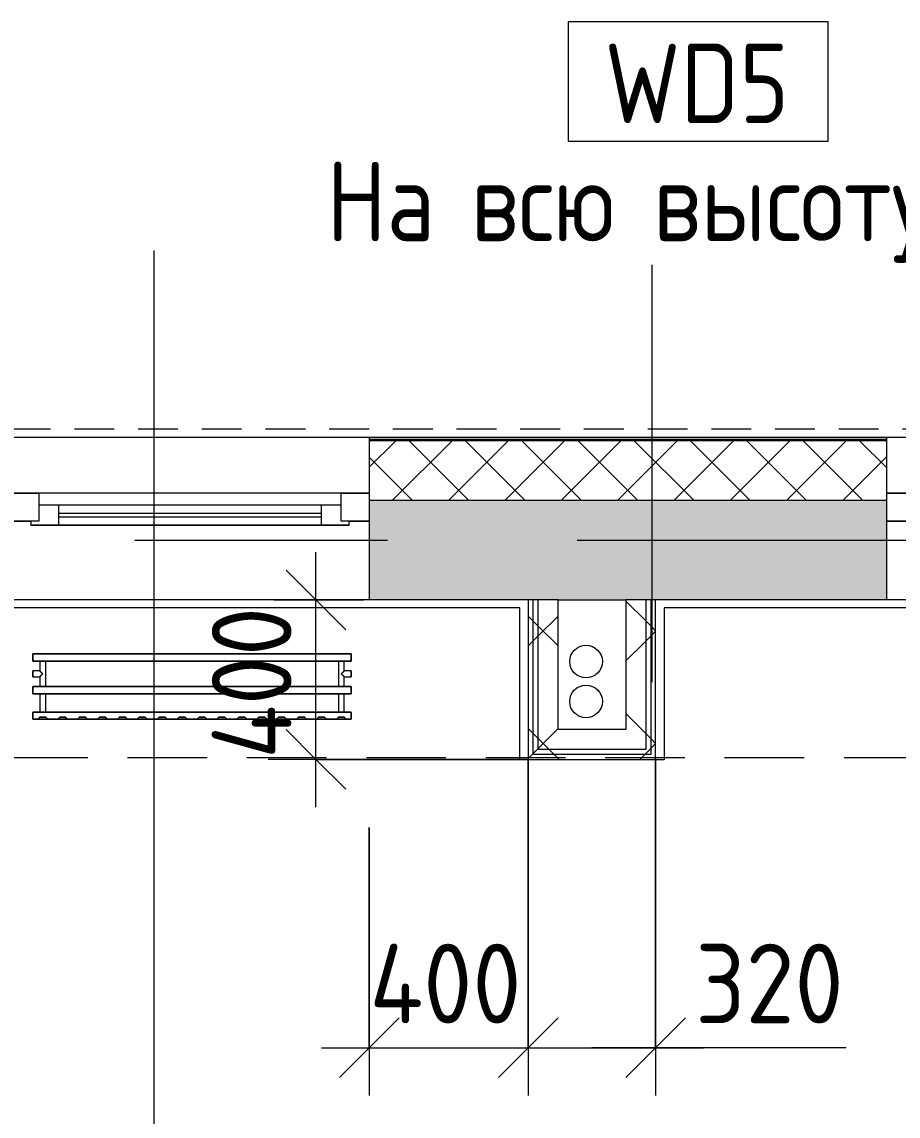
# Model space of a CAD drawing. Header units: millimetres. Extents: x 81037 to 284518, y -8553 to 29000.
# Drawn here: x 106878 to 109079, y 19853 to 22603 of the extents above; entities that cross this region are included whole.
import ezdxf

# ---------------------------------------------------------------- set-up
doc = ezdxf.new("R2010")
doc.units = ezdxf.units.MM
for name, pattern in [('200_ШТРИХ__ш1_п0_6_', [160, 100, -60]), ('ADSK_Штрих_ш2 п1', [300, 200, -100]), ('Осевая', [3175, 635, -476.25, 1587.5, -476.25])]:
    doc.linetypes.add(name, pattern=pattern)
for name, color, linetype, lineweight in [('A-ANNO-DIMS', 7, 'Continuous', 9), ('A-ANNO-DIMS-100', 7, 'Continuous', 9), ('A-DETL', 7, 'Continuous', 9), ('A-DETL-1', 7, 'ADSK_Штрих_ш2 п1', 9), ('A-DETL-MBND-1', 7, '200_ШТРИХ__ш1_п0_6_', 9), ('A-GLAZ', 7, 'Continuous', 9), ('A-WALL', 7, 'Continuous', 9), ('A-WALL-1', 7, 'Continuous', 13), ('A-WALL-IDEN', 7, 'Continuous', 9), ('I-WALL', 7, 'Continuous', 9), ('Оси', 7, 'Continuous', 9), ('Оси-2', 7, 'Осевая', 9)]:
    doc.layers.add(name, color=color, linetype=linetype, lineweight=lineweight)
for name, color, linetype, lineweight, true_color in [('A-FLOR-1', 7, 'Continuous', 9, 0xaaaaaa), ('A-WALL-2', 7, 'Continuous', 13, 0x008040), ('I-WALL-2', 7, 'Continuous', 9, 0x008040), ('M-EQPM-1', 7, 'Continuous', 9, 0xaaaaaa)]:
    doc.layers.add(name, color=color, linetype=linetype, lineweight=lineweight, true_color=true_color)
doc.styles.add('GOST Common_1', font='GOST_Common.ttf', dxfattribs={"width": 0.9, "height": 200})
doc.styles.add('ISOCPEUR_1', font='isocpeur.ttf', dxfattribs={"width": 0.9, "height": 200})
doc.dimstyles.new('ISO-2_0_0_9К_Средний_округл2', dxfattribs={"dimscale": 304.8, "dimtxt": 199.196235, "dimasz": 0.492126, "dimexe": 0.393701, "dimexo": 0, "dimgap": 0, "dimtad": 1, "dimdec": 0, "dimrnd": 10, "dimzin": 0, "dimdsep": 46, "dimtxsty": 'ISOCPEUR_1', "dimblk1": 'OBLIQUE', "dimblk2": 'OBLIQUE', "dimsah": 1, "dimcen": 0.09, "dimdle": 0.393701, "dimazin": 0, "dimtfac": 1, "dimtdec": 4, "dimtix": 1, "dimtmove": 0, "dimatfit": 3, "dimfxl": 1, "dimtvp": 1, "dimtolj": 1, "dimtzin": 0, "dimarcsym": 2})
doc.dimstyles.new('ISO-2_0_0_9К_Средний_округл2_1', dxfattribs={"dimscale": 304.8, "dimtxt": 199.196235, "dimasz": 0.492126, "dimexe": 0.393701, "dimexo": 0, "dimgap": 0, "dimtad": 1, "dimdec": 0, "dimrnd": 10, "dimzin": 0, "dimdsep": 46, "dimtxsty": 'ISOCPEUR_1', "dimblk1": 'OBLIQUE', "dimblk2": 'OBLIQUE', "dimsah": 1, "dimcen": 0.09, "dimdle": 0.393701, "dimazin": 0, "dimtfac": 1, "dimtdec": 4, "dimtix": 1, "dimtmove": 1, "dimatfit": 3, "dimfxl": 1, "dimtvp": 1, "dimtolj": 1, "dimtzin": 0, "dimarcsym": 2})
pattern_1 = [(45, (0, 0), (-141.42136, 141.42136), []), (135, (0, 0), (-141.42136, -141.42136), [])]

# ---------------------------------------------------------------- blocks, each defined once
blk = doc.blocks.new('120_Окно_СКБ_1Ст - 120_Окно_СКБ_1Ст 900х2500_h_ с форточкой-22877787-План монтажа стен и перегородок 2 этажа в осях 23_33')
at = {"layer": 'A-GLAZ'}
for p, q in [((-450, -127), (-450, -57)), ((-450, -57), (-380, -57)), ((450, -57), (-450, -57)), ((-380, -57), (-380, -127)), ((380, -127), (380, -57)), ((380, -57), (450, -57)), ((450, -57), (450, -127)), ((380, -87), (-380, -87)), ((-380, -87), (-380, -127)), ((-330, -137), (-330, -87)), ((-330, -107), (330, -107)), ((330, -137), (330, -87)), ((380, -127), (380, -87)), ((-380, -127), (-450, -127)), ((-450, -127), (-400, -127)), ((-380, -127), (-400, -127)), ((-400, -127), (-400, -137)), ((-400, -137), (400, -137)), ((400, -137), (-400, -137)), ((330, -117), (-330, -117)), ((450, -127), (380, -127)), ((400, -127), (380, -127)), ((400, -127), (450, -127)), ((400, -137), (400, -127))]:
    blk.add_line(p, q, dxfattribs=at)
blk = doc.blocks.new('radiator_prado_classic_z_tip_30_po exemplyaru - Classic Z Тип 30-300-V19-План монтажа стен и перегородок 2 этажа в осях 23_33')
at = {"layer": 'M-EQPM-1'}
for p, q in [((0, 228), (0, 210)), ((800, 228), (0, 228)), ((0, 210), (0, 228)), ((0, 228), (12.5, 228)), ((12.5, 228), (37.5, 228)), ((37.5, 228), (12.5, 228)), ((12.5, 228), (37.5, 228)), ((12.5, 228), (17.5, 223)), ((12.5, 228), (17.5, 223)), ((32.5, 223), (17.5, 223)), ((17.5, 223), (32.5, 223)), ((32.5, 223), (37.5, 228)), ((37.5, 228), (32.5, 223)), ((37.5, 228), (62.5, 228)), ((62.5, 228), (87.5, 228)), ((87.5, 228), (62.5, 228)), ((62.5, 228), (87.5, 228)), ((62.5, 228), (67.5, 223)), ((62.5, 228), (67.5, 223)), ((82.5, 223), (67.5, 223)), ((67.5, 223), (82.5, 223)), ((82.5, 223), (87.5, 228)), ((87.5, 228), (82.5, 223)), ((87.5, 228), (112.5, 228)), ((112.5, 228), (137.5, 228)), ((137.5, 228), (112.5, 228)), ((112.5, 228), (137.5, 228)), ((112.5, 228), (117.5, 223)), ((112.5, 228), (117.5, 223)), ((132.5, 223), (117.5, 223)), ((117.5, 223), (132.5, 223)), ((132.5, 223), (137.5, 228)), ((137.5, 228), (132.5, 223)), ((137.5, 228), (162.5, 228)), ((162.5, 228), (187.5, 228)), ((187.5, 228), (162.5, 228)), ((162.5, 228), (187.5, 228)), ((162.5, 228), (167.5, 223)), ((162.5, 228), (167.5, 223)), ((182.5, 223), (167.5, 223)), ((167.5, 223), (182.5, 223)), ((182.5, 223), (187.5, 228)), ((187.5, 228), (182.5, 223)), ((187.5, 228), (212.5, 228)), ((212.5, 228), (237.5, 228)), ((237.5, 228), (212.5, 228)), ((212.5, 228), (237.5, 228)), ((212.5, 228), (217.5, 223)), ((212.5, 228), (217.5, 223)), ((232.5, 223), (217.5, 223)), ((217.5, 223), (232.5, 223)), ((232.5, 223), (237.5, 228)), ((237.5, 228), (232.5, 223)), ((237.5, 228), (262.5, 228)), ((262.5, 228), (287.5, 228)), ((287.5, 228), (262.5, 228)), ((262.5, 228), (287.5, 228)), ((262.5, 228), (267.5, 223)), ((262.5, 228), (267.5, 223)), ((282.5, 223), (267.5, 223)), ((267.5, 223), (282.5, 223)), ((282.5, 223), (287.5, 228)), ((287.5, 228), (282.5, 223)), ((287.5, 228), (312.5, 228)), ((312.5, 228), (337.5, 228)), ((337.5, 228), (312.5, 228)), ((312.5, 228), (337.5, 228)), ((312.5, 228), (317.5, 223)), ((312.5, 228), (317.5, 223)), ((332.5, 223), (317.5, 223)), ((317.5, 223), (332.5, 223)), ((332.5, 223), (337.5, 228)), ((337.5, 228), (332.5, 223)), ((337.5, 228), (362.5, 228)), ((362.5, 228), (387.5, 228)), ((387.5, 228), (362.5, 228)), ((362.5, 228), (387.5, 228)), ((362.5, 228), (367.5, 223)), ((362.5, 228), (367.5, 223)), ((382.5, 223), (367.5, 223)), ((367.5, 223), (382.5, 223)), ((382.5, 223), (387.5, 228)), ((387.5, 228), (382.5, 223)), ((387.5, 228), (412.5, 228)), ((412.5, 228), (437.5, 228)), ((437.5, 228), (412.5, 228)), ((412.5, 228), (437.5, 228)), ((412.5, 228), (417.5, 223)), ((412.5, 228), (417.5, 223)), ((432.5, 223), (417.5, 223)), ((417.5, 223), (432.5, 223)), ((432.5, 223), (437.5, 228)), ((437.5, 228), (432.5, 223)), ((437.5, 228), (462.5, 228)), ((462.5, 228), (487.5, 228)), ((487.5, 228), (462.5, 228)), ((462.5, 228), (487.5, 228)), ((462.5, 228), (467.5, 223)), ((462.5, 228), (467.5, 223)), ((482.5, 223), (467.5, 223)), ((467.5, 223), (482.5, 223)), ((482.5, 223), (487.5, 228)), ((487.5, 228), (482.5, 223)), ((487.5, 228), (512.5, 228)), ((512.5, 228), (537.5, 228)), ((537.5, 228), (512.5, 228)), ((512.5, 228), (537.5, 228)), ((512.5, 228), (517.5, 223)), ((512.5, 228), (517.5, 223)), ((532.5, 223), (517.5, 223)), ((517.5, 223), (532.5, 223)), ((532.5, 223), (537.5, 228)), ((537.5, 228), (532.5, 223)), ((537.5, 228), (562.5, 228)), ((562.5, 228), (587.5, 228)), ((587.5, 228), (562.5, 228)), ((562.5, 228), (587.5, 228)), ((562.5, 228), (567.5, 223)), ((562.5, 228), (567.5, 223)), ((582.5, 223), (567.5, 223)), ((567.5, 223), (582.5, 223)), ((582.5, 223), (587.5, 228)), ((587.5, 228), (582.5, 223)), ((587.5, 228), (612.5, 228)), ((612.5, 228), (637.5, 228)), ((637.5, 228), (612.5, 228)), ((612.5, 228), (637.5, 228)), ((612.5, 228), (617.5, 223)), ((612.5, 228), (617.5, 223)), ((632.5, 223), (617.5, 223)), ((617.5, 223), (632.5, 223)), ((632.5, 223), (637.5, 228)), ((637.5, 228), (632.5, 223)), ((637.5, 228), (662.5, 228)), ((662.5, 228), (687.5, 228)), ((687.5, 228), (662.5, 228)), ((662.5, 228), (687.5, 228)), ((662.5, 228), (667.5, 223)), ((662.5, 228), (667.5, 223)), ((682.5, 223), (667.5, 223)), ((667.5, 223), (682.5, 223)), ((682.5, 223), (687.5, 228)), ((687.5, 228), (682.5, 223)), ((687.5, 228), (712.5, 228)), ((712.5, 228), (737.5, 228)), ((737.5, 228), (712.5, 228)), ((712.5, 228), (737.5, 228)), ((712.5, 228), (717.5, 223)), ((712.5, 228), (717.5, 223)), ((732.5, 223), (717.5, 223)), ((717.5, 223), (732.5, 223)), ((732.5, 223), (737.5, 228)), ((737.5, 228), (732.5, 223)), ((737.5, 228), (762.5, 228)), ((762.5, 228), (787.5, 228)), ((787.5, 228), (762.5, 228)), ((762.5, 228), (787.5, 228)), ((762.5, 228), (767.5, 223)), ((762.5, 228), (767.5, 223)), ((782.5, 223), (767.5, 223)), ((767.5, 223), (782.5, 223)), ((782.5, 223), (787.5, 228)), ((787.5, 228), (782.5, 223)), ((787.5, 228), (800, 228)), ((800, 210), (800, 228)), ((800, 228), (800, 210)), ((0, 210), (800, 210)), ((17.5, 210), (0, 210)), ((17.5, 210), (17.5, 164)), ((17.5, 210), (17.5, 164)), ((32.5, 210), (17.5, 210)), ((17.5, 210), (17.8, 210)), ((32.5, 210), (17.5, 210)), ((17.5, 210), (21.2, 210)), ((17.8, 210), (19.7, 210)), ((31.5, 210), (18.5, 210)), ((19.7, 210), (30.3, 210)), ((21.2, 210), (32.5, 210)), ((30.3, 210), (32.5, 210)), ((32.5, 164), (32.5, 210)), ((32.5, 164), (32.5, 210)), ((767.5, 210), (32.5, 210)), ((767.5, 210), (767.5, 164)), ((767.5, 210), (767.5, 164)), ((778.7, 210), (767.5, 210)), ((767.5, 210), (782.5, 210)), ((782.5, 210), (767.5, 210)), ((767.5, 210), (771.2, 210)), ((781.5, 210), (768.5, 210)), ((771.2, 210), (773.1, 210)), ((773.1, 210), (775, 210)), ((775, 210), (776.9, 210)), ((776.9, 210), (778.7, 210)), ((782.5, 210), (778.7, 210)), ((778.7, 210), (780.3, 210)), ((780.3, 210), (781.5, 210)), ((781.5, 210), (782.5, 210)), ((782.5, 164), (782.5, 210)), ((782.5, 164), (782.5, 210)), ((800, 210), (782.5, 210)), ((800, 164), (0, 164)), ((0, 164), (0, 146)), ((0, 146), (0, 164)), ((0, 164), (17.5, 164)), ((0, 146), (800, 146)), ((17.5, 146), (0, 146)), ((32.5, 164), (17.5, 164)), ((17.5, 164), (28.7, 164)), ((32.5, 164), (17.5, 164)), ((17.5, 164), (32.5, 164)), ((17.5, 146), (17.5, 121.5)), ((17.5, 146), (17.5, 121.5)), ((17.5, 146), (32.5, 146)), ((18.5, 146), (17.5, 146)), ((17.5, 146), (28.7, 146)), ((32.5, 146), (17.5, 146)), ((18.5, 164), (31.5, 164)), ((19.7, 146), (18.5, 146)), ((31.5, 146), (18.5, 146)), ((21.2, 146), (19.7, 146)), ((23.1, 146), (21.2, 146)), ((32.5, 146), (23.1, 146)), ((28.7, 164), (32.5, 164)), ((28.7, 146), (32.5, 146)), ((32.5, 164), (767, 164)), ((32.5, 82), (32.5, 146)), ((32.5, 82), (32.5, 146)), ((767, 146), (32.5, 146)), ((780.3, 164), (767.5, 164)), ((767.5, 164), (782.5, 164)), ((782.5, 164), (767.5, 164)), ((767.5, 164), (781.5, 164)), ((767.5, 146), (767.5, 82)), ((767.5, 146), (767.5, 82)), ((767.5, 146), (782.2, 146)), ((782.5, 146), (767.5, 146)), ((767.5, 146), (782.5, 146)), ((771.2, 146), (767.5, 146)), ((768.5, 164), (781.5, 164)), ((781.5, 146), (768.5, 146)), ((780.3, 146), (771.2, 146)), ((782.5, 164), (780.3, 164)), ((781.5, 146), (780.3, 146)), ((781.5, 164), (782.5, 164)), ((782.5, 146), (781.5, 146)), ((782.2, 146), (782.5, 146)), ((782.5, 164), (800, 164)), ((782.5, 121.5), (782.5, 146)), ((782.5, 121.5), (782.5, 146)), ((800, 146), (782.5, 146)), ((800, 146), (800, 164)), ((800, 164), (800, 146)), ((17.5, 121.5), (0, 121.5)), ((17.5, 121.5), (0, 121.5)), ((0, 121.5), (0, 121.2)), ((0, 106.5), (0, 121.5)), ((0, 121.2), (0, 106.8)), ((0, 121.2), (0, 120.5)), ((0, 120.5), (0, 121.2)), ((0, 121.2), (0, 121.2)), ((0, 120.5), (0, 119.3)), ((0, 119.3), (0, 120.5)), ((0, 119.3), (0, 117.8)), ((0, 117.8), (0, 119.3)), ((0, 117.8), (0, 115.9)), ((0, 115.9), (0, 117.8)), ((0, 115.9), (0, 114)), ((0, 114), (0, 115.9)), ((0, 114), (0, 112.1)), ((0, 112.1), (0, 114)), ((0, 112.1), (0, 110.3)), ((0, 108.7), (0, 112.1)), ((0, 110.3), (0, 108.7)), ((800, 121.5), (782.5, 121.5)), ((800, 121.5), (782.5, 121.5)), ((800, 121.5), (800, 106.5)), ((800, 121.2), (800, 121.5)), ((800, 121.5), (800, 121.2)), ((800, 121.2), (800, 121.5)), ((800, 115.9), (800, 121.2)), ((800, 121.2), (800, 106.8)), ((800, 106.8), (800, 121.2)), ((800, 107.5), (800, 115.9)), ((0, 108.7), (0, 106.8)), ((0, 106.8), (0, 108.7)), ((0, 106.8), (0, 106.5)), ((0, 106.8), (0, 106.8)), ((0, 106.5), (17.5, 106.5)), ((0, 106.5), (17.5, 106.5)), ((17.5, 106.5), (17.5, 82)), ((17.5, 106.5), (17.5, 82)), ((782.5, 82), (782.5, 106.5)), ((782.5, 106.5), (800, 106.5)), ((782.5, 82), (782.5, 106.5)), ((782.5, 106.5), (800, 106.5)), ((800, 106.8), (800, 107.5)), ((800, 106.5), (800, 106.8)), ((800, 106.8), (800, 106.5)), ((800, 106.5), (800, 106.8)), ((800, 82), (0, 82)), ((0, 82), (0, 64)), ((0, 64), (0, 82)), ((0, 82), (17.5, 82)), ((800, 64), (0, 64)), ((0, 64), (800, 64)), ((32.5, 82), (17.5, 82)), ((17.5, 82), (28.7, 82)), ((18.5, 82), (17.5, 82)), ((17.5, 82), (32.5, 82)), ((32.5, 82), (18.5, 82)), ((18.5, 82), (31.5, 82)), ((28.7, 82), (32.2, 82)), ((32.2, 82), (32.5, 82)), ((32.5, 82), (767, 82)), ((767.8, 82), (767.5, 82)), ((767.5, 82), (782.5, 82)), ((782.5, 82), (767.5, 82)), ((767.5, 82), (782.5, 82)), ((782.5, 82), (767.8, 82)), ((768.5, 82), (781.5, 82)), ((782.5, 82), (800, 82)), ((800, 64), (800, 82)), ((800, 82), (800, 64))]:
    blk.add_line(p, q, dxfattribs=at)
for points, knots in [([(17.8, 121.2), (17.7, 121.3), (17.7, 121.3), (17.5, 121.5), (17.5, 121.5), (17.5, 121.5)], [0.8571429, 0.8571429, 0.8571429, 0.8571429, 0.8928571, 0.9285714, 1, 1, 1, 1]), ([(17.5, 121.5), (17.5, 121.5), (17.5, 121.5), (17.7, 121.3), (17.7, 121.3), (17.8, 121.2)], [0, 0, 0, 0, 0.0714286, 0.1071429, 0.1428571, 0.1428571, 0.1428571, 0.1428571]), ([(17.5, 121.5), (17.5, 121.5), (17.5, 121.5), (17.7, 121.3), (17.7, 121.3), (17.8, 121.2)], [0, 0, 0, 0, 0.0714286, 0.1071429, 0.1428571, 0.1428571, 0.1428571, 0.1428571]), ([(25, 114), (24.5, 114.5), (23.6, 115.4), (22.4, 116.6), (21.6, 117.4), (21.1, 117.9), (20.8, 118.2), (20.5, 118.5), (20.2, 118.8), (19.8, 119.1), (19.6, 119.4), (19.3, 119.7), (19, 120), (18.7, 120.3), (18.5, 120.5), (18.3, 120.7), (18.1, 120.9), (17.9, 121.1), (17.8, 121.2), (17.7, 121.3), (17.5, 121.5), (17.5, 121.5), (17.5, 121.5)], [0, 0, 0, 0, 0.142857, 0.285714, 0.357143, 0.392857, 0.428571, 0.464286, 0.5, 0.535714, 0.571429, 0.607143, 0.642857, 0.678571, 0.714286, 0.75, 0.785714, 0.821429, 0.857143, 0.892857, 0.928571, 1, 1, 1, 1]), ([(17.5, 106.5), (17.5, 106.5), (17.5, 106.5), (17.7, 106.7), (17.8, 106.8), (17.9, 106.9), (18.1, 107.1), (18.3, 107.3), (18.5, 107.5), (18.7, 107.7), (19, 108), (19.3, 108.3), (19.6, 108.6), (19.8, 108.9), (20.3, 109.3), (20.7, 109.7), (21.1, 110.1), (21.6, 110.6), (22.4, 111.4), (23.6, 112.6), (24.5, 113.5), (25, 114)], [0, 0, 0, 0, 0.071429, 0.107143, 0.142857, 0.178571, 0.214286, 0.25, 0.285714, 0.321429, 0.357143, 0.392857, 0.428571, 0.464286, 0.5, 0.571429, 0.607143, 0.642857, 0.714286, 0.857143, 1, 1, 1, 1]), ([(17.8, 121.2), (17.8, 121.2), (17.9, 121.1), (18.1, 120.9), (18.3, 120.7), (18.5, 120.5), (18.7, 120.3), (19, 120), (19.3, 119.7), (19.6, 119.4), (19.8, 119.1), (20.3, 118.7), (20.7, 118.3), (21.1, 117.9), (21.6, 117.4), (22.4, 116.6), (23.1, 115.9), (23.6, 115.4)], [0.1428571, 0.1428571, 0.1428571, 0.1428571, 0.1785714, 0.2142857, 0.25, 0.2857143, 0.3214286, 0.3571429, 0.3928571, 0.4285714, 0.4642857, 0.5, 0.5714286, 0.6071429, 0.6428571, 0.7142857, 0.8571429, 0.8571429, 0.8571429, 0.8571429]), ([(19.6, 119.4), (19.7, 119.3), (19.9, 119.2), (20.3, 118.7), (20.6, 118.4), (20.8, 118.2)], [0.4285714, 0.4285714, 0.4285714, 0.4285714, 0.4642857, 0.5, 0.5714286, 0.5714286, 0.5714286, 0.5714286]), ([(22.1, 116.9), (21.9, 117.1), (21.6, 117.4), (21.1, 117.9), (20.9, 118.1), (20.8, 118.2)], [0.2857143, 0.2857143, 0.2857143, 0.2857143, 0.3571429, 0.3928571, 0.4285714, 0.4285714, 0.4285714, 0.4285714]), ([(20.8, 118.2), (20.9, 118.1), (21.1, 117.9), (21.6, 117.4), (21.9, 117.1), (22.1, 116.9)], [0.5714286, 0.5714286, 0.5714286, 0.5714286, 0.6071429, 0.6428571, 0.7142857, 0.7142857, 0.7142857, 0.7142857]), ([(20.8, 109.8), (20.9, 109.9), (21.1, 110.1), (21.6, 110.6), (22.4, 111.4), (23.6, 112.6), (24.5, 113.5), (25, 114)], [0.5714286, 0.5714286, 0.5714286, 0.5714286, 0.6071429, 0.6428571, 0.7142857, 0.8571429, 1, 1, 1, 1]), ([(20.8, 109.8), (20.9, 109.9), (21.1, 110.1), (21.6, 110.6), (21.9, 110.9), (22.1, 111.1)], [0.5714286, 0.5714286, 0.5714286, 0.5714286, 0.6071429, 0.6428571, 0.7142857, 0.7142857, 0.7142857, 0.7142857]), ([(22.1, 111.1), (21.9, 110.9), (21.6, 110.6), (21.1, 110.1), (20.9, 109.9), (20.8, 109.8)], [0.2857143, 0.2857143, 0.2857143, 0.2857143, 0.3571429, 0.3928571, 0.4285714, 0.4285714, 0.4285714, 0.4285714]), ([(22.1, 111.1), (21.9, 110.9), (21.6, 110.6), (21.1, 110.1), (20.9, 109.9), (20.8, 109.8)], [0.2857143, 0.2857143, 0.2857143, 0.2857143, 0.3571429, 0.3928571, 0.4285714, 0.4285714, 0.4285714, 0.4285714]), ([(775, 114), (775.5, 114.5), (776.4, 115.4), (777.6, 116.6), (778.4, 117.4), (778.9, 117.9), (779.2, 118.2), (779.5, 118.5), (779.8, 118.8), (780.1, 119.2), (780.4, 119.4), (780.7, 119.7), (781, 120), (781.3, 120.3), (781.5, 120.5), (781.7, 120.7), (781.9, 120.9), (782.1, 121.1), (782.2, 121.2), (782.3, 121.3), (782.5, 121.5), (782.5, 121.5), (782.5, 121.5)], [0, 0, 0, 0, 0.142857, 0.285714, 0.357143, 0.392857, 0.428571, 0.464286, 0.5, 0.535714, 0.571429, 0.607143, 0.642857, 0.678571, 0.714286, 0.75, 0.785714, 0.821429, 0.857143, 0.892857, 0.928571, 1, 1, 1, 1]), ([(782.5, 106.5), (782.5, 106.5), (782.5, 106.5), (782.3, 106.7), (782.2, 106.8), (782.1, 106.9), (781.9, 107.1), (781.7, 107.3), (781.5, 107.5), (781.3, 107.7), (781, 108), (780.7, 108.3), (780.4, 108.6), (780.1, 108.8), (779.7, 109.3), (779.3, 109.7), (778.9, 110.1), (778.4, 110.6), (777.6, 111.4), (776.4, 112.6), (775.5, 113.5), (775, 114)], [0, 0, 0, 0, 0.071429, 0.107143, 0.142857, 0.178571, 0.214286, 0.25, 0.285714, 0.321429, 0.357143, 0.392857, 0.428571, 0.464286, 0.5, 0.571429, 0.607143, 0.642857, 0.714286, 0.857143, 1, 1, 1, 1]), ([(779.2, 109.8), (779.1, 109.9), (778.9, 110.1), (778.4, 110.6), (777.6, 111.4), (776.4, 112.6), (775.5, 113.5), (775, 114)], [0.5714286, 0.5714286, 0.5714286, 0.5714286, 0.6071429, 0.6428571, 0.7142857, 0.8571429, 1, 1, 1, 1]), ([(776.4, 115.4), (776.9, 115.9), (777.6, 116.6), (778.4, 117.4), (778.9, 117.9), (779.2, 118.2), (779.5, 118.5), (779.8, 118.8), (780.1, 119.2), (780.4, 119.4), (780.7, 119.7), (781, 120), (781.3, 120.3), (781.4, 120.4), (781.5, 120.5)], [0.1428571, 0.1428571, 0.1428571, 0.1428571, 0.2857143, 0.3571429, 0.3928571, 0.4285714, 0.4642857, 0.5, 0.5357143, 0.5714286, 0.6071429, 0.6428571, 0.6785714, 0.7142857, 0.7142857, 0.7142857, 0.7142857]), ([(779.2, 118.2), (779.1, 118.1), (778.9, 117.9), (778.4, 117.4), (777.6, 116.6), (776.9, 115.9), (776.4, 115.4)], [0.5714286, 0.5714286, 0.5714286, 0.5714286, 0.6071429, 0.6428571, 0.7142857, 0.8571429, 0.8571429, 0.8571429, 0.8571429]), ([(781.5, 120.5), (781.4, 120.4), (781.3, 120.3), (781, 120), (780.7, 119.7), (780.4, 119.4), (780.1, 119.2), (779.7, 118.7), (779.3, 118.3), (778.9, 117.9), (778.4, 117.4), (778.1, 117.1), (777.9, 116.9)], [0.2857143, 0.2857143, 0.2857143, 0.2857143, 0.3214286, 0.3571429, 0.3928571, 0.4285714, 0.4642857, 0.5, 0.5714286, 0.6071429, 0.6428571, 0.7142857, 0.7142857, 0.7142857, 0.7142857]), ([(777.9, 111.1), (778.1, 110.9), (778.4, 110.6), (778.9, 110.1), (779.1, 109.9), (779.2, 109.8)], [0.2857143, 0.2857143, 0.2857143, 0.2857143, 0.3571429, 0.3928571, 0.4285714, 0.4285714, 0.4285714, 0.4285714]), ([(777.9, 111.1), (778.1, 110.9), (778.4, 110.6), (778.9, 110.1), (779.1, 109.9), (779.2, 109.8)], [0.2857143, 0.2857143, 0.2857143, 0.2857143, 0.3571429, 0.3928571, 0.4285714, 0.4285714, 0.4285714, 0.4285714]), ([(779.2, 109.8), (779.1, 109.9), (778.9, 110.1), (778.4, 110.6), (778.1, 110.9), (777.9, 111.1)], [0.5714286, 0.5714286, 0.5714286, 0.5714286, 0.6071429, 0.6428571, 0.7142857, 0.7142857, 0.7142857, 0.7142857]), ([(782.2, 121.2), (782.2, 121.2), (782.1, 121.1), (781.9, 120.9), (781.7, 120.7), (781.5, 120.5), (781.3, 120.3), (781, 120), (780.7, 119.7), (780.4, 119.4), (780.1, 119.2), (779.7, 118.7), (779.4, 118.4), (779.2, 118.2)], [0.1428571, 0.1428571, 0.1428571, 0.1428571, 0.1785714, 0.2142857, 0.25, 0.2857143, 0.3214286, 0.3571429, 0.3928571, 0.4285714, 0.4642857, 0.5, 0.5714286, 0.5714286, 0.5714286, 0.5714286]), ([(782.5, 121.5), (782.5, 121.5), (782.5, 121.5), (782.3, 121.3), (782.3, 121.3), (782.2, 121.2)], [0, 0, 0, 0, 0.0714286, 0.1071429, 0.1428571, 0.1428571, 0.1428571, 0.1428571]), ([(782.5, 121.5), (782.5, 121.5), (782.5, 121.5), (782.3, 121.3), (782.3, 121.3), (782.2, 121.2)], [0, 0, 0, 0, 0.0714286, 0.1071429, 0.1428571, 0.1428571, 0.1428571, 0.1428571]), ([(782.2, 121.2), (782.3, 121.3), (782.3, 121.3), (782.5, 121.5), (782.5, 121.5), (782.5, 121.5)], [0.8571429, 0.8571429, 0.8571429, 0.8571429, 0.8928571, 0.9285714, 1, 1, 1, 1]), ([(20.8, 109.8), (20.7, 109.7), (20.5, 109.5), (20.2, 109.2), (19.9, 108.8), (19.6, 108.6), (19.3, 108.3), (19, 108), (18.7, 107.7), (18.5, 107.5), (18.3, 107.3), (18.1, 107.1), (17.9, 106.9), (17.8, 106.8), (17.7, 106.7), (17.5, 106.5), (17.5, 106.5), (17.5, 106.5)], [0.4285714, 0.4285714, 0.4285714, 0.4285714, 0.4642857, 0.5, 0.5357143, 0.5714286, 0.6071429, 0.6428571, 0.6785714, 0.7142857, 0.75, 0.7857143, 0.8214286, 0.8571429, 0.8928571, 0.9285714, 1, 1, 1, 1]), ([(20.8, 109.8), (20.7, 109.7), (20.5, 109.5), (20.2, 109.2), (19.8, 108.9), (19.6, 108.6), (19.3, 108.3), (19, 108), (18.7, 107.7), (18.5, 107.5), (18.3, 107.3), (18.1, 107.1), (17.9, 106.9), (17.8, 106.8), (17.7, 106.7), (17.5, 106.5), (17.5, 106.5), (17.5, 106.5)], [0.4285714, 0.4285714, 0.4285714, 0.4285714, 0.4642857, 0.5, 0.5357143, 0.5714286, 0.6071429, 0.6428571, 0.6785714, 0.7142857, 0.75, 0.7857143, 0.8214286, 0.8571429, 0.8928571, 0.9285714, 1, 1, 1, 1]), ([(17.5, 106.5), (17.5, 106.5), (17.5, 106.5), (17.7, 106.7), (17.7, 106.7), (17.8, 106.8)], [0, 0, 0, 0, 0.0714286, 0.1071429, 0.1428571, 0.1428571, 0.1428571, 0.1428571]), ([(17.8, 106.8), (17.7, 106.7), (17.7, 106.7), (17.5, 106.5), (17.5, 106.5), (17.5, 106.5)], [0.8571429, 0.8571429, 0.8571429, 0.8571429, 0.8928571, 0.9285714, 1, 1, 1, 1]), ([(17.8, 106.8), (17.7, 106.7), (17.7, 106.7), (17.5, 106.5), (17.5, 106.5), (17.5, 106.5)], [0.8571429, 0.8571429, 0.8571429, 0.8571429, 0.8928571, 0.9285714, 1, 1, 1, 1]), ([(17.8, 106.8), (17.8, 106.8), (17.9, 106.9), (18.1, 107.1), (18.3, 107.3), (18.5, 107.5), (18.7, 107.7), (19, 108), (19.3, 108.3), (19.6, 108.6), (19.9, 108.8), (20.3, 109.3), (20.6, 109.6), (20.8, 109.8)], [0.1428571, 0.1428571, 0.1428571, 0.1428571, 0.1785714, 0.2142857, 0.25, 0.2857143, 0.3214286, 0.3571429, 0.3928571, 0.4285714, 0.4642857, 0.5, 0.5714286, 0.5714286, 0.5714286, 0.5714286]), ([(779.2, 109.8), (779.3, 109.7), (779.5, 109.5), (779.8, 109.2), (780.1, 108.8), (780.4, 108.6), (780.7, 108.3), (781, 108), (781.3, 107.7), (781.5, 107.5), (781.7, 107.3), (781.9, 107.1), (782.1, 106.9), (782.2, 106.8), (782.3, 106.7), (782.5, 106.5), (782.5, 106.5), (782.5, 106.5)], [0.4285714, 0.4285714, 0.4285714, 0.4285714, 0.4642857, 0.5, 0.5357143, 0.5714286, 0.6071429, 0.6428571, 0.6785714, 0.7142857, 0.75, 0.7857143, 0.8214286, 0.8571429, 0.8928571, 0.9285714, 1, 1, 1, 1]), ([(779.2, 109.8), (779.3, 109.7), (779.5, 109.5), (779.8, 109.2), (780.1, 108.8), (780.4, 108.6), (780.7, 108.3), (781, 108), (781.3, 107.7), (781.5, 107.5), (781.7, 107.3), (781.9, 107.1), (782.1, 106.9), (782.2, 106.8), (782.3, 106.7), (782.5, 106.5), (782.5, 106.5), (782.5, 106.5)], [0.4285714, 0.4285714, 0.4285714, 0.4285714, 0.4642857, 0.5, 0.5357143, 0.5714286, 0.6071429, 0.6428571, 0.6785714, 0.7142857, 0.75, 0.7857143, 0.8214286, 0.8571429, 0.8928571, 0.9285714, 1, 1, 1, 1]), ([(782.2, 106.8), (782.2, 106.8), (782.1, 106.9), (781.9, 107.1), (781.7, 107.3), (781.5, 107.5), (781.3, 107.7), (781, 108), (780.7, 108.3), (780.4, 108.6), (780.1, 108.8), (779.7, 109.3), (779.4, 109.6), (779.2, 109.8)], [0.1428571, 0.1428571, 0.1428571, 0.1428571, 0.1785714, 0.2142857, 0.25, 0.2857143, 0.3214286, 0.3571429, 0.3928571, 0.4285714, 0.4642857, 0.5, 0.5714286, 0.5714286, 0.5714286, 0.5714286]), ([(782.2, 106.8), (782.3, 106.7), (782.3, 106.7), (782.5, 106.5), (782.5, 106.5), (782.5, 106.5)], [0.8571429, 0.8571429, 0.8571429, 0.8571429, 0.8928571, 0.9285714, 1, 1, 1, 1]), ([(782.2, 106.8), (782.3, 106.7), (782.3, 106.7), (782.5, 106.5), (782.5, 106.5), (782.5, 106.5)], [0.8571429, 0.8571429, 0.8571429, 0.8571429, 0.8928571, 0.9285714, 1, 1, 1, 1]), ([(782.5, 106.5), (782.5, 106.5), (782.5, 106.5), (782.3, 106.7), (782.3, 106.7), (782.2, 106.8)], [0, 0, 0, 0, 0.0714286, 0.1071429, 0.1428571, 0.1428571, 0.1428571, 0.1428571])]:
    blk.add_open_spline(points, degree=3, knots=knots, dxfattribs=at)
for points in [[(20.8, 118.2), (20.7, 118.3), (20.5, 118.5), (20.2, 118.8), (19.9, 119.2), (19.6, 119.4), (19.3, 119.7), (19, 120), (18.7, 120.3), (18.5, 120.5), (18.3, 120.7), (18.1, 120.9), (17.9, 121.1), (17.8, 121.2), (17.8, 121.2)], [(17.8, 121.2), (17.8, 121.2), (17.9, 121.1), (18.1, 120.9), (18.3, 120.7), (18.5, 120.5), (18.7, 120.3), (19, 120), (19.3, 119.7), (19.5, 119.5), (19.6, 119.4)], [(23.6, 115.4), (23.1, 115.9), (22.6, 116.4), (22.1, 116.9)], [(22.1, 116.9), (22.6, 116.4), (23.1, 115.9), (23.6, 115.4)], [(25, 114), (24.5, 113.5), (23.6, 112.6), (22.6, 111.6), (22.1, 111.1)], [(22.1, 111.1), (22.6, 111.6), (23.1, 112.1), (23.6, 112.6)], [(23.6, 112.6), (23.1, 112.1), (22.6, 111.6), (22.1, 111.1)], [(25, 114), (24.5, 114.5), (24, 115), (23.6, 115.4)], [(23.6, 115.4), (24, 115), (24.5, 114.5), (25, 114)], [(23.6, 115.4), (24, 115), (24.5, 114.5), (25, 114)], [(23.6, 112.6), (24, 113), (24.5, 113.5), (25, 114)], [(25, 114), (24.5, 113.5), (24, 113), (23.6, 112.6)], [(776.4, 115.4), (776, 115), (775.5, 114.5), (775, 114)], [(776.4, 115.4), (776, 115), (775.5, 114.5), (775, 114)], [(775, 114), (775.5, 114.5), (776, 115), (776.4, 115.4)], [(775, 114), (775.5, 113.5), (776.4, 112.6), (777.4, 111.6), (777.9, 111.1)], [(775, 114), (775.5, 113.5), (776, 113), (776.4, 112.6)], [(777.9, 111.1), (777.4, 111.6), (776.4, 112.6), (775.5, 113.5), (775, 114)], [(777.9, 116.9), (777.4, 116.4), (776.9, 115.9), (776.4, 115.4)], [(776.4, 112.6), (776.9, 112.1), (777.4, 111.6), (777.9, 111.1)], [(782.2, 121.2), (782.2, 121.2), (782.1, 121.1), (781.9, 120.9), (781.7, 120.7), (781.6, 120.6), (781.5, 120.5)], [(781.5, 120.5), (781.6, 120.6), (781.7, 120.7), (781.9, 120.9), (782.1, 121.1), (782.2, 121.2), (782.2, 121.2)], [(20.8, 109.8), (20.7, 109.7), (20.5, 109.5), (20.2, 109.2), (19.8, 108.9), (19.6, 108.6), (19.3, 108.3), (19, 108), (18.7, 107.7), (18.5, 107.5), (18.3, 107.3), (18.1, 107.1), (17.9, 106.9), (17.8, 106.8), (17.8, 106.8)], [(19.6, 108.6), (19.5, 108.5), (19.3, 108.3), (19, 108), (18.7, 107.7), (18.5, 107.5), (18.3, 107.3), (18.1, 107.1), (17.9, 106.9), (17.8, 106.8), (17.8, 106.8)], [(20.8, 109.8), (20.7, 109.7), (20.5, 109.5), (20.2, 109.2), (19.9, 108.8), (19.7, 108.7), (19.6, 108.6)], [(779.2, 109.8), (779.3, 109.7), (779.5, 109.5), (779.8, 109.2), (780.1, 108.8), (780.4, 108.6), (780.7, 108.3), (781, 108), (781.3, 107.7), (781.4, 107.6), (781.5, 107.5)], [(779.2, 109.8), (779.3, 109.7), (779.5, 109.5), (779.8, 109.2), (780.1, 108.8), (780.4, 108.6), (780.7, 108.3), (781, 108), (781.3, 107.7), (781.5, 107.5), (781.7, 107.3), (781.9, 107.1), (782.1, 106.9), (782.2, 106.8), (782.2, 106.8)], [(781.5, 107.5), (781.6, 107.4), (781.7, 107.3), (781.9, 107.1), (782.1, 106.9), (782.2, 106.8), (782.2, 106.8)]]:
    blk.add_open_spline(points, degree=3, dxfattribs=at)
blk = doc.blocks.new('DIMBLOCK47-План монтажа стен и перегородок 2 этажа в осях 23_33')
at = {"layer": 'A-ANNO-DIMS-100'}
for p, q in [((108150, 20749), (108150, 19904.4)), ((108150, 20024.4), (108150, 20749)), ((107750.4, 20578), (107750.4, 19904.4)), ((107750.4, 20024.4), (107750.4, 20578)), ((107630.4, 20024.4), (108150, 20024.4))]:
    blk.add_line(p, q, dxfattribs=at)
at = {"layer": 'A-ANNO-DIMS-100', "lineweight": 20}
for p, q in [((107750.4, 20024.4), (107825.4, 20099.4)), ((108150, 20024.4), (108225, 20099.4)), ((107750.4, 20024.4), (107675.4, 19949.4)), ((108150, 20024.4), (108075, 19949.4))]:
    blk.add_line(p, q, dxfattribs=at)
at = {"layer": 'A-ANNO-DIMS-100', "color": 0, "insert": (107751, 20285.7), "char_height": 200, "width": 478.071, "attachment_point": 1, "line_spacing_factor": 1.149209, "style": 'ISOCPEUR_1'}
blk.add_mtext('400', dxfattribs=at)
blk = doc.blocks.new('_Oblique')
at = {"color": 0, "linetype": 'ByBlock', "lineweight": -2}
blk.add_line((-0.5, -0.5), (0.5, 0.5), dxfattribs=at)
blk = doc.blocks.new('DIMBLOCK48-План монтажа стен и перегородок 2 этажа в осях 23_33')
at = {"layer": 'A-ANNO-DIMS-100'}
for p, q in [((108150, 20749), (108150, 19904.4)), ((108150, 20024.4), (108150, 20749)), ((108470, 20749), (108470, 19904.4)), ((108470, 20024.4), (108470, 20749)), ((108150, 20024.4), (108590, 20024.4)), ((108469.3, 20024.4), (108310, 20024.4)), ((108948.5, 20024.4), (108469.3, 20024.4))]:
    blk.add_line(p, q, dxfattribs=at)
at = {"layer": 'A-ANNO-DIMS-100', "lineweight": 20}
for p, q in [((108150, 20024.4), (108225, 20099.4)), ((108470, 20024.4), (108545, 20099.4)), ((108150, 20024.4), (108075, 19949.4)), ((108470, 20024.4), (108395, 19949.4))]:
    blk.add_line(p, q, dxfattribs=at)
at = {"layer": 'A-ANNO-DIMS-100', "color": 0, "insert": (108569.3, 20285.7), "char_height": 200, "width": 455.087, "attachment_point": 1, "line_spacing_factor": 1.149209, "style": 'ISOCPEUR_1'}
blk.add_mtext('320', dxfattribs=at)
blk = doc.blocks.new('DIMBLOCK49-План монтажа стен и перегородок 2 этажа в осях 23_33')
at = {"layer": 'A-ANNO-DIMS-100'}
for p, q in [((107616.5, 20629), (107616.5, 21270)), ((107510.5, 21150), (107736.5, 21150)), ((107616.5, 21150), (107510.5, 21150)), ((108150, 20749), (107496.5, 20749)), ((107616.5, 20749), (108150, 20749))]:
    blk.add_line(p, q, dxfattribs=at)
at = {"layer": 'A-ANNO-DIMS-100', "lineweight": 20}
for p, q in [((107616.5, 21150), (107541.5, 21225)), ((107616.5, 21150), (107691.5, 21075)), ((107616.5, 20749), (107541.5, 20824)), ((107616.5, 20749), (107691.5, 20674))]:
    blk.add_line(p, q, dxfattribs=at)
at = {"layer": 'A-ANNO-DIMS-100', "color": 0, "insert": (107355.2, 20750.3), "char_height": 200, "width": 478.071, "attachment_point": 1, "rotation": 90, "line_spacing_factor": 1.149209, "style": 'ISOCPEUR_1'}
blk.add_mtext('400', dxfattribs=at)
blk = doc.blocks.new('М_стена2 - Типоразмер-30678229-План монтажа стен и перегородок 2 этажа в осях 23_33')
at = {"layer": 'A-WALL-IDEN'}
for p, q in [((3.258, 1.523), (-3.273, 1.523)), ((-3.273, 1.523), (-3.273, -1.477)), ((3.258, -1.477), (3.258, 1.523)), ((-3.273, -1.477), (3.258, -1.477))]:
    blk.add_line(p, q, dxfattribs=at)

msp = doc.modelspace()

# ---------------------------------------------------------------- hatches: boundary and pattern name
at = {"layer": 'A-WALL'}
h = msp.add_hatch(dxfattribs=at)
h.set_pattern_fill('FP_1', color=256, style=0, pattern_type=2)
h.set_pattern_definition([(45, (0, 0), (-70.71068, 70.71068), []), (135, (0, 0), (-70.71068, -70.71068), [])])
h.paths.add_polyline_path([(125080, 21400), (125230, 21400), (125230, 21550), (120150.2, 21550), (120150.2, 21400), (124931.1, 21400)])
h.paths.add_polyline_path([(119069.2, 21400), (119250.2, 21400), (119250.2, 21550), (117900.4, 21550), (117900.4, 21400), (118417.9, 21400)])
h.paths.add_polyline_path([(117000.4, 21400), (117000.4, 21550), (115600.4, 21550), (115600.4, 21400), (116100.4, 21400)])
h.paths.add_polyline_path([(113207.4, 21400), (113300.4, 21400), (113300.4, 21550), (112150, 21550), (112150, 21400), (112556, 21400)])
h.paths.add_polyline_path([(111050, 21400), (111250, 21400), (111250, 21550), (109950.4, 21550), (109950.8, 21400), (110602.1, 21400)])
h.paths.add_polyline_path([(109050.4, 21400), (109050.4, 21550), (107750.4, 21550), (107750.4, 21400), (108648.1, 21400)])
h.paths.add_polyline_path([(106850.4, 21400), (106850.4, 21550), (105550.2, 21550), (105550.2, 21400), (106694.2, 21400)])
h.paths.add_polyline_path([(103250.2, 21400), (103250.2, 21550), (102050, 21550), (102050, 21400), (102786.3, 21400)])
h.paths.add_polyline_path([(100580, 21400), (101150, 21400), (101150, 21550), (96610, 21550), (96610, 21400), (100181, 21400)])
h.paths.add_polyline_path([(93310, 21400), (93310, 21550), (93060, 21550), (93060, 21400)])
at = {"layer": 'I-WALL'}
h = msp.add_hatch(dxfattribs=at)
h.set_pattern_fill('FP_2', color=256, style=0, pattern_type=2)
h.set_pattern_definition([(45, (0, 0), (-57.024626, 57.024626), []), (45, (57.025, 0), (-57.024626, 57.024626), [100.806, -20.161, 3.353, -16.808])])
h.paths.add_polyline_path([(121210, 21150), (121210, 21400), (120850, 21400), (120850, 21150), (121023.2, 21150)])
h.paths.add_polyline_path([(119250.2, 21150), (119250.2, 21400), (117900.4, 21400), (117900.4, 21150), (119069.2, 21150)])
h.paths.add_polyline_path([(117000.4, 21150), (117000.4, 21400), (116100.4, 21400), (116100.4, 21150)])
h.paths.add_polyline_path([(113207.4, 21150), (113300.4, 21150), (113300.4, 21400), (112150, 21400), (112150, 21150), (112556, 21150)])
h.paths.add_polyline_path([(111050, 21150), (111250, 21150), (111250, 21400), (111050, 21400), (111050, 21275)])
h.paths.add_polyline_path([(110350, 21150), (110350, 21400), (109950.4, 21400), (109950.8, 21150)])
h.paths.add_polyline_path([(109050.4, 21150), (109050.4, 21400), (107750.4, 21400), (107750.4, 21150), (108973.8, 21150)])
h.paths.add_polyline_path([(106694.2, 21150), (106850.4, 21150), (106850.4, 21400), (106050, 21400), (106050, 21150)])
h.paths.add_polyline_path([(103250.2, 21150), (103250.2, 21400), (102050, 21400), (102050, 21150), (103111.9, 21150)])
h.paths.add_polyline_path([(101075, 21150), (101150, 21150), (101150, 21400), (100800, 21400), (100800, 21150), (100832.3, 21150)])
at = {"layer": 'I-WALL-2'}
h = msp.add_hatch(dxfattribs=at)
h.set_pattern_fill('FP_38', color=256, style=0, pattern_type=2)
h.set_pattern_definition(pattern_1)
h.paths.add_polyline_path([(108162.5, 20749), (108162.5, 21150), (108150, 21150), (108150, 20749)])
h = msp.add_hatch(dxfattribs=at)
h.set_pattern_fill('FP_38', color=256, style=0, pattern_type=2)
h.set_pattern_definition(pattern_1)
h.paths.add_polyline_path([(108175, 20761.5), (108175, 21150), (108162.5, 21150), (108162.5, 20761.5)])
h = msp.add_hatch(dxfattribs=at)
h.set_pattern_fill('FP_38', color=256, style=0, pattern_type=2)
h.set_pattern_definition(pattern_1)
h.paths.add_polyline_path([(108225, 20774), (108225, 21150), (108175, 21150), (108175, 20774)])
h = msp.add_hatch(dxfattribs=at)
h.set_pattern_fill('FP_38', color=256, style=0, pattern_type=2)
h.set_pattern_definition(pattern_1)
h.paths.add_polyline_path([(108445, 20824), (108445, 21150), (108395, 21150), (108395, 20824)])
h = msp.add_hatch(dxfattribs=at)
h.set_pattern_fill('FP_38', color=256, style=0, pattern_type=2)
h.set_pattern_definition(pattern_1)
h.paths.add_polyline_path([(108457.5, 20774), (108457.5, 21150), (108445, 21150), (108445, 20774)])
h = msp.add_hatch(dxfattribs=at)
h.set_pattern_fill('FP_38', color=256, style=0, pattern_type=2)
h.set_pattern_definition(pattern_1)
h.paths.add_polyline_path([(108470, 20761.5), (108470, 21150), (108457.5, 21150), (108457.5, 20761.5)])
h = msp.add_hatch(dxfattribs=at)
h.set_pattern_fill('FP_38', color=256, style=0, pattern_type=2)
h.set_pattern_definition(pattern_1)
h.paths.add_polyline_path([(108225, 20774), (108445, 20774), (108445, 20824), (108225, 20824)])
h = msp.add_hatch(dxfattribs=at)
h.set_pattern_fill('FP_38', color=256, style=0, pattern_type=2)
h.set_pattern_definition(pattern_1)
h.paths.add_polyline_path([(108322.5, 20761.5), (108457.5, 20761.5), (108457.5, 20774), (108175, 20774), (108175, 20761.5), (108225, 20761.5)])
h = msp.add_hatch(dxfattribs=at)
h.set_pattern_fill('FP_38', color=256, style=0, pattern_type=2)
h.set_pattern_definition(pattern_1)
h.paths.add_polyline_path([(108322.5, 20749), (108470, 20749), (108470, 20761.5), (108162.5, 20761.5), (108162.5, 20749), (108225, 20749)])

# ---------------------------------------------------------------- linework, layer by layer
at = {"layer": 'A-DETL'}
for centre in [(108295.1, 20995), (108295.1, 20895)]:
    msp.add_circle(centre, 41, dxfattribs=at)
at = {"layer": 'A-DETL-1'}
msp.add_line((100843.3, 20754), (110863.3, 20754), dxfattribs=at)
at = {"layer": 'A-DETL-MBND-1'}
msp.add_line((96610, 21580), (111141.9, 21580), dxfattribs=at)
at = {"layer": 'A-FLOR-1'}
for p, q in [((108129, 21130), (106050, 21130)), ((108129, 20748), (108129, 21130)), ((110329, 21130), (108491, 21130)), ((108491, 21130), (108491, 20748)), ((108491, 20748), (108129, 20748))]:
    msp.add_line(p, q, dxfattribs=at)
at = {"layer": 'A-WALL'}
for p, q in [((109950.4, 21558), (96610, 21558)), ((107750.4, 21558), (107750.4, 21400)), ((109050.4, 21400), (109050.4, 21558))]:
    msp.add_line(p, q, dxfattribs=at)
at = {"layer": 'A-WALL-1'}
for p, q in [((109050.4, 21553), (107750.4, 21553)), ((109050.4, 21550), (107750.4, 21550)), ((109050.4, 21400), (107750.4, 21400))]:
    msp.add_line(p, q, dxfattribs=at)
at = {"layer": 'A-WALL-2'}
for p, q in [((108225, 21150), (108150, 21150)), ((108162.5, 20761.5), (108162.5, 21150)), ((108175, 20774), (108175, 21150)), ((108470, 21150), (108395, 21150)), ((108445, 21150), (108445, 20774)), ((108457.5, 21150), (108457.5, 20761.5)), ((108445, 20774), (108175, 20774)), ((108457.5, 20761.5), (108162.5, 20761.5))]:
    msp.add_line(p, q, dxfattribs=at)
at = {"layer": 'A-WALL-IDEN'}
msp.add_line((108461, 20943.7), (108461, 21992.2), dxfattribs=at)
at = {"layer": 'I-WALL'}
for p, q in [((107750.4, 21400), (107750.4, 21150)), ((109050.4, 21150), (109050.4, 21400)), ((108150, 21150), (106050, 21150)), ((108225, 21150), (108395, 21150)), ((110350, 21150), (108470, 21150))]:
    msp.add_line(p, q, dxfattribs=at)
at = {"layer": 'I-WALL-2'}
for p, q in [((108150, 21150), (108150, 20749)), ((108225, 20824), (108225, 21150)), ((108395, 21150), (108395, 20824)), ((108470, 20749), (108470, 21150)), ((108395, 20824), (108225, 20824)), ((108150, 20749), (108470, 20749))]:
    msp.add_line(p, q, dxfattribs=at)
at = {"layer": 'Оси'}
msp.add_line((107210, 19528.3), (107210, 22028.3), dxfattribs=at)
at = {"layer": 'Оси-2'}
msp.add_line((84936.7, 21300), (122580, 21300), dxfattribs=at)

# ---------------------------------------------------------------- block references
at = {"layer": 'A-GLAZ'}
for p in [(107300.4, 21475), (109500.4, 21475)]:
    msp.add_blockref('120_Окно_СКБ_1Ст - 120_Окно_СКБ_1Ст 900х2500_h_ с форточкой-22877787-План монтажа стен и перегородок 2 этажа в осях 23_33', p, dxfattribs=at)
at = {"layer": 'A-WALL-IDEN', "xscale": 99.99999999999993, "yscale": 99.99999999999993, "zscale": 99.99999999999993}
msp.add_blockref('М_стена2 - Типоразмер-30678229-План монтажа стен и перегородок 2 этажа в осях 23_33', (108577.6, 22450.6), dxfattribs=at)
at = {"layer": 'M-EQPM-1', "rotation": 180}
msp.add_blockref('radiator_prado_classic_z_tip_30_po exemplyaru - Classic Z Тип 30-300-V19-План монтажа стен и перегородок 2 этажа в осях 23_33', (107705.4, 21078.3), dxfattribs=at)

# ---------------------------------------------------------------- texts
at = {"layer": 'A-WALL-IDEN', "char_height": 200, "attachment_point": 1, "style": 'GOST Common_1'}
for s, insert, width in [('WD5', (108341.1, 22548.6), 584.43), ('На', (107642.4, 22251.7), 360.759), ('\\fGOST Common|b0|i0|c204|p34|;\\W.9; ', (107940.1, 22251.7), 79.367), ('\\fGOST Common|b0|i0|c204|p34|;\\W.9; ', (108398.5, 22251.7), 79.367), ('всю', (108005.5, 22251.7), 476.202), ('высоту', (108463.9, 22251.7), 981.265)]:
    msp.add_mtext(s, dxfattribs=dict(at, insert=insert, width=width))

# ---------------------------------------------------------------- dimensions: what is measured, and where the dimension line sits
at = {"layer": 'A-ANNO-DIMS'}
dim = msp.add_linear_dim(base=(107616.5, 21150), p1=(108150, 20749), p2=(107510.5, 21150), angle=90, dimstyle='ISO-2_0_0_9К_Средний_округл2', override={"dimpost": '<>', "dimfxl": 754.866251}, dxfattribs=at)
dim.commit()
dim.dimension.update_dxf_attribs({"geometry": 'DIMBLOCK49-План монтажа стен и перегородок 2 этажа в осях 23_33', "text_midpoint": (107516.5, 20949.5)})
dim = msp.add_linear_dim(base=(108150, 20024.4), p1=(107750.4, 20578), p2=(108150, 20749), dimstyle='ISO-2_0_0_9К_Средний_округл2', override={"dimpost": '<>', "dimfxl": 434.605825}, dxfattribs=at)
dim.commit()
dim.dimension.update_dxf_attribs({"geometry": 'DIMBLOCK47-План монтажа стен и перегородок 2 этажа в осях 23_33', "text_midpoint": (107950.2, 20124.4)})
dim = msp.add_linear_dim(base=(108470, 20024.4), p1=(108150, 20749), p2=(108470, 20749), dimstyle='ISO-2_0_0_9К_Средний_округл2_1', override={"dimpost": '<>', "dimfxl": 320}, dxfattribs=at)
dim.commit()
dim.dimension.update_dxf_attribs({"geometry": 'DIMBLOCK48-План монтажа стен и перегородок 2 этажа в осях 23_33', "text_midpoint": (108796.8, 20152.4), "dimtype": 160})

doc.saveas('drawing.dxf')
